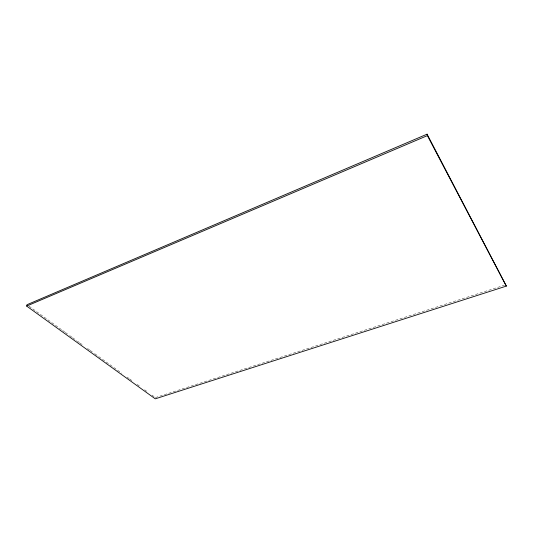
<?xml version="1.0" encoding="UTF-8"?>
<svg xmlns="http://www.w3.org/2000/svg" width="533" height="533" viewBox="0 0 533 533"><rect width="100%" height="100%" fill="white"/><g stroke="black" fill="none" stroke-linecap="round" stroke-linejoin="round"><path stroke-width="0.4" stroke-dasharray="2.67 2" d="M155.409 397.571L504.405 285.222M29.029 306.162L61.968 329.987M62.641 330.473L64.66 331.932M65.332 332.419L69.363 335.337M70.036 335.823L72.055 337.282M72.728 337.769L76.759 340.687M77.432 341.173L79.45 342.632M80.123 343.119L82.135 344.578M87.512 348.462L89.531 349.921M90.204 350.408L94.234 353.326M94.907 353.812L121.797 373.26M127.18 377.151L129.193 378.61M129.865 379.096L131.884 380.555M137.261 384.446L139.28 385.905M144.656 389.796L146.675 391.255M152.052 395.14L154.07 396.599"/><path stroke-width="0.8" d="M26.65 306.069L27.01 304.703L427.086 134.169L506.35 286.101L155.27 398.831L26.65 306.069L427.393 135.622L427.086 134.169M427.393 135.622L506.35 286.101"/></g></svg>
